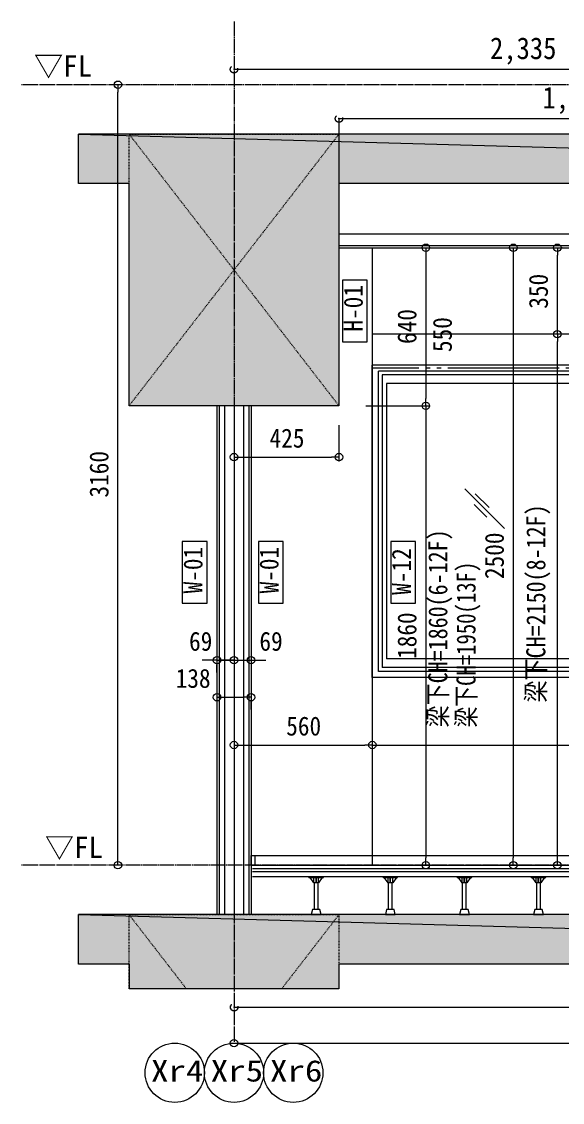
# Model space of a CAD drawing. Units: millimetres at full size, sheet at 1:30. Extents: x -17796 to 21385, y -23279 to 7734.
# Drawn here: x -6941 to -4752, y -17934 to -13558 of the extents above; entities that cross this region are included whole.
import ezdxf
from ezdxf.enums import TextEntityAlignment as Align

# ---------------------------------------------------------------- set-up
doc = ezdxf.new("R2010")
doc.units = ezdxf.units.MM
doc.header["$LTSCALE"] = 30
doc.header["$PDMODE"] = 32
doc.header["$PDSIZE"] = 30
for name, pattern in [('DASHED2', [3, 2, -1]), ('USER14', [18.9, 15, -0.9, 0.6, -0.9, 0.6, -0.9]), ('USER7', [0.2, 0.1, -0.1]), ('USER9', [2.3, 2, -0.1, 0.1, -0.1])]:
    doc.linetypes.add(name, pattern=pattern)
for name, color, linetype, lineweight in [('0-A_RC壁', 21, 'Continuous', 18), ('0-C_0_4P', 4, 'Continuous', 18), ('0-D_破線', 30, 'Continuous', 18), ('0-E_遮音材', 254, 'Continuous', 18), ('1-0_掃き出しﾏｰｸ', 253, 'USER7', 18), ('1-8_CH表記', 2, 'Continuous', 18), ('1-B_仕上線(間仕切壁', 4, 'USER7', 18), ('1-F_衛生陶器・住設', 2, 'USER9', 18), ('2-2_', 7, 'Continuous', 18), ('2-A_', 6, 'Continuous', 18), ('3-B_仕上線（タイル・', 7, 'Continuous', 18), ('4-4_', 9, 'Continuous', 18), ('4-5_', 3, 'USER14', 18), ('4-8_', 9, 'Continuous', 18), ('4-B_', 3, 'Continuous', 18), ('6-6_床スリーブ', 4, 'Continuous', 9), ('7-C_B2', 1, 'Continuous', 18), ('E-8_緑点線', 7, 'DASHED2', 9)]:
    doc.layers.add(name, color=color, linetype=linetype, lineweight=lineweight)
doc.layers.add('7-B_外構\u3000参照', color=4, linetype='Continuous')
doc.styles.add('ＭＳ ゴシック', font='')
doc.styles.get('ＭＳ ゴシック').set_extended_font_data('MS Gothic')

msp = doc.modelspace()

# ---------------------------------------------------------------- linework, layer by layer
at = {"layer": '0-A_RC壁'}
msp.add_line((-6081.43, -15113.53), (-6081.43, -17173.53), dxfattribs=at)
msp.add_line((-6081.43, -15113.53), (-6081.43, -17173.53), dxfattribs=at)
at = {"layer": '0-C_0_4P'}
for p, q in [((-5656.43, -14473.53), (-2137.43, -14473.53)), ((-5521.43, -14473.53), (-5521.43, -16973.53)), ((-541.43, -14823.53), (-5521.43, -14823.53)), ((-6150.43, -15113.53), (-6150.43, -17173.53)), ((-6150.43, -15113.53), (-6150.43, -17173.53)), ((-6140.93, -15113.53), (-6140.93, -17173.53)), ((-6140.93, -15113.53), (-6140.93, -17173.53)), ((-6021.93, -15113.53), (-6021.93, -17173.53)), ((-6021.93, -15113.53), (-6021.93, -17173.53)), ((-6012.43, -15113.53), (-6012.43, -17173.53)), ((-6012.43, -15113.53), (-6012.43, -17173.53)), ((-6012.43, -16933.53), (-2431.43, -16933.53)), ((-6012.43, -16973.53), (-50.43, -16973.53))]:
    msp.add_line(p, q, dxfattribs=at)
msp.add_lwpolyline([(-5656.43, -14464.03), (-2127.93, -14464.03), (-2127.93, -14564.03), (-406.43, -14564.03)], dxfattribs=at)
msp.add_lwpolyline([(-5997.43, -16973.53), (-6012.43, -16973.53), (-6012.43, -16933.53), (-5997.43, -16933.53)], close=True, dxfattribs=at)
at = {"layer": '0-D_破線'}
for p, q in [((-6119.93, -15113.53), (-6119.93, -17173.53)), ((-6119.93, -15113.53), (-6119.93, -17173.53)), ((-6042.93, -15113.53), (-6042.93, -17173.53)), ((-6042.93, -15113.53), (-6042.93, -17173.53))]:
    msp.add_line(p, q, dxfattribs=at)
for points in [[(-5656.43, -14417.03), (-2080.93, -14417.03), (-2080.93, -14517.01), (-406.45, -14516.53)], [(-5656.43, -14464.03), (-2127.93, -14464.03), (-2127.93, -14564.03), (-406.43, -14563.53)]]:
    msp.add_lwpolyline(points, dxfattribs=at)
at = {"layer": '0-E_遮音材'}
for p, q in [((-6711.24, -14213.53), (-6711.24, -14013.53)), ((-6711.24, -17373.53), (-6711.24, -17173.53)), ((-5656.43, -17473.53), (-6506.43, -17473.53))]:
    msp.add_line(p, q, dxfattribs=at)
for points in [[(576.76, -14013.53), (-6711.24, -14013.53), (443.57, -14213.53)], [(576.76, -17173.53), (-6711.24, -17173.53), (443.57, -17373.53)]]:
    msp.add_lwpolyline(points, dxfattribs=at)
for points in [[(-6711.24, -14013.53), (-6506.43, -14213.53), (-6711.24, -14213.53)], [(-6711.24, -14013.53), (-5656.43, -14213.53), (-6506.43, -14213.53)], [(-6711.24, -14013.53), (-406.43, -14213.53), (-5656.43, -14213.53)], [(443.57, -14213.53), (-406.43, -14213.53), (-6711.24, -14013.53)], [(-6711.24, -14013.53), (576.76, -14013.53), (576.76, -14213.53)], [(-6506.43, -14213.53), (-5656.43, -15113.53), (-6506.43, -15113.53)], [(-6506.43, -14213.53), (-5656.43, -14213.53), (-5656.43, -15113.53)], [(443.57, -17373.53), (-6711.24, -17373.53), (-6711.24, -17173.53)], [(-6711.24, -17173.53), (576.76, -17173.53), (576.76, -17373.53)], [(443.57, -17373.53), (-6506.43, -17373.53), (-6711.24, -17373.53)], [(-6506.43, -17373.53), (-5656.43, -17473.53), (-6506.43, -17473.53)], [(-6506.43, -17373.53), (-5656.43, -17373.53), (-5656.43, -17473.53)], [(443.57, -17373.53), (-5656.43, -17373.53), (-6506.43, -17373.53)], [(443.57, -17373.53), (-406.43, -17373.53), (-5656.43, -17373.53)]]:
    msp.add_solid(points, dxfattribs=at)
at = {"layer": '1-0_掃き出しﾏｰｸ', "color": 7, "linetype": 'Continuous'}
for p, q in [((576.76, -14013.53), (-6711.24, -14013.53)), ((-6506.43, -14213.53), (-6711.24, -14213.53)), ((-406.43, -14213.53), (-5656.43, -14213.53)), ((576.76, -17173.53), (-6711.24, -17173.53)), ((-6506.43, -17373.53), (-6711.24, -17373.53)), ((-6506.43, -17373.53), (-6506.43, -17473.53)), ((-5656.43, -17373.53), (-5656.43, -17473.53)), ((-406.43, -17373.53), (-5656.43, -17373.53))]:
    msp.add_line(p, q, dxfattribs=at)
msp.add_lwpolyline([(-5656.43, -14213.53), (-5656.43, -15113.53), (-6506.43, -15113.53), (-6506.43, -14213.53)], dxfattribs=at)
at = {"layer": '1-8_CH表記'}
for centre in [(-6321.43, -17813.63), (-6081.43, -17813.63), (-5841.43, -17813.63)]:
    msp.add_circle(centre, 120, dxfattribs=at)
at = {"layer": '1-B_仕上線(間仕切壁'}
for p, q in [((-5656.43, -14013.53), (-6506.43, -15113.53)), ((-6506.43, -14013.53), (-5656.43, -15113.53)), ((-6506.43, -17173.53), (-6274.61, -17473.53)), ((-5656.43, -17173.53), (-5888.25, -17473.53))]:
    msp.add_line(p, q, dxfattribs=at)
msp.add_lwpolyline([(-6506.43, -14013.53), (-5656.43, -14013.53), (-5656.43, -15113.53), (-6506.43, -15113.53)], close=True, dxfattribs=at)
msp.add_lwpolyline([(-6506.43, -17473.53), (-6506.43, -17173.53), (-5656.43, -17173.53), (-5656.43, -17473.53)], dxfattribs=at)
at = {"layer": '1-F_衛生陶器・住設'}
for p, q in [((-6081.43, -13558.08), (-6081.43, -17693.63)), ((576.76, -13813.53), (-6941.38, -13813.53)), ((576.76, -16973.53), (-6941.38, -16973.53))]:
    msp.add_line(p, q, dxfattribs=at)
at = {"layer": '2-2_', "color": 171}
for p, q in [((-5636.43, -14473.53), (-5286.91, -14473.53)), ((-5304.41, -14503.53), (-5304.41, -15083.53)), ((-6081.43, -15133.53), (-6081.43, -15338.57)), ((-5547.44, -15113.53), (-5286.91, -15113.53)), ((-5547.44, -15113.53), (-5286.91, -15113.53)), ((-5304.41, -15143.53), (-5304.41, -16943.53)), ((-5656.43, -15192.47), (-5656.43, -15338.57)), ((-6051.43, -15321.07), (-5686.43, -15321.07)), ((-6081.43, -16093.53), (-6081.43, -16126.03)), ((-6081.43, -16093.53), (-6081.43, -16126.03)), ((-6012.43, -16093.53), (-6012.43, -16126.03)), ((-6180.43, -16143.53), (-6210.43, -16143.53)), ((-6150.43, -16143.53), (-6081.43, -16143.53)), ((-6111.43, -16143.53), (-6141.43, -16143.53)), ((-6081.43, -16143.53), (-6012.43, -16143.53)), ((-6051.43, -16143.53), (-6021.43, -16143.53)), ((-5982.43, -16143.53), (-5952.43, -16143.53)), ((-6150.43, -16193.53), (-6150.43, -16161.03)), ((-6150.43, -16243.53), (-6150.43, -16276.03)), ((-6120.43, -16293.53), (-6042.43, -16293.53)), ((-6012.43, -16343.53), (-6012.43, -16311.03)), ((-6081.43, -16466.76), (-6081.43, -16469.26)), ((-6051.43, -16486.76), (-5551.43, -16486.76)), ((-5521.43, -16466.76), (-5521.43, -16469.26)), ((-5521.43, -16466.76), (-5521.43, -16469.26)), ((-5491.43, -16486.76), (-3661.43, -16486.76)), ((-5636.43, -16973.53), (-5286.91, -16973.53))]:
    msp.add_line(p, q, dxfattribs=at)
at = {"layer": '2-2_'}
for p, q in [((-5304.41, -14473.53), (-5304.41, -14503.53)), ((-5304.41, -15113.53), (-5304.41, -15083.53)), ((-5304.41, -15113.53), (-5304.41, -15143.53)), ((-6081.43, -15321.07), (-6051.43, -15321.07)), ((-5656.43, -15321.07), (-5686.43, -15321.07)), ((-6150.43, -16143.53), (-6180.43, -16143.53)), ((-6081.43, -16143.53), (-6111.43, -16143.53)), ((-6081.43, -16143.53), (-6051.43, -16143.53)), ((-6012.43, -16143.53), (-5982.43, -16143.53)), ((-6150.43, -16293.53), (-6120.43, -16293.53)), ((-6012.43, -16293.53), (-6042.43, -16293.53)), ((-6081.43, -16486.76), (-6051.43, -16486.76)), ((-5521.43, -16486.76), (-5551.43, -16486.76)), ((-5521.43, -16486.76), (-5491.43, -16486.76)), ((-5304.41, -16973.53), (-5304.41, -16943.53))]:
    msp.add_line(p, q, dxfattribs=at)
for centre in [(-5304.41, -14473.53), (-5304.41, -15113.53), (-5304.41, -15113.53), (-6081.43, -15321.07), (-5656.43, -15321.07), (-6150.43, -16143.53), (-6081.43, -16143.53), (-6081.43, -16143.53), (-6012.43, -16143.53), (-6150.43, -16293.53), (-6012.43, -16293.53), (-6081.43, -16486.76), (-5521.43, -16486.76), (-5521.43, -16486.76), (-5304.41, -16973.53)]:
    msp.add_circle(centre, 15, dxfattribs=at)
at = {"layer": '2-A_'}
for p, q in [((-6006.43, -17018.53), (-56.43, -17018.53)), ((-5718.82, -17023.53), (-5718.82, -17018.53)), ((-5418.82, -17023.53), (-5418.82, -17018.53)), ((-5118.82, -17023.53), (-5118.82, -17018.53)), ((-4818.82, -17023.53), (-4818.82, -17018.53)), ((-5777.82, -17023.53), (-5718.82, -17023.53)), ((-5757.82, -17044.53), (-5757.82, -17023.53)), ((-5755.82, -17152.53), (-5755.82, -17044.53)), ((-5749.32, -17044.53), (-5749.32, -17023.53)), ((-5747.32, -17044.53), (-5747.32, -17023.53)), ((-5740.82, -17152.53), (-5740.82, -17044.53)), ((-5738.82, -17044.53), (-5738.82, -17023.53)), ((-5477.82, -17023.53), (-5418.82, -17023.53)), ((-5457.82, -17044.53), (-5457.82, -17023.53)), ((-5455.82, -17152.53), (-5455.82, -17044.53)), ((-5449.32, -17044.53), (-5449.32, -17023.53)), ((-5447.32, -17044.53), (-5447.32, -17023.53)), ((-5440.82, -17152.53), (-5440.82, -17044.53)), ((-5438.82, -17044.53), (-5438.82, -17023.53)), ((-5177.82, -17023.53), (-5118.82, -17023.53)), ((-5157.82, -17044.53), (-5157.82, -17023.53)), ((-5155.82, -17152.53), (-5155.82, -17044.53)), ((-5149.32, -17044.53), (-5149.32, -17023.53)), ((-5147.32, -17044.53), (-5147.32, -17023.53)), ((-5140.82, -17152.53), (-5140.82, -17044.53)), ((-5138.82, -17044.53), (-5138.82, -17023.53)), ((-4877.82, -17023.53), (-4818.82, -17023.53)), ((-4857.82, -17044.53), (-4857.82, -17023.53)), ((-4855.82, -17152.53), (-4855.82, -17044.53)), ((-4849.32, -17044.53), (-4849.32, -17023.53)), ((-4847.32, -17044.53), (-4847.32, -17023.53)), ((-4840.82, -17152.53), (-4840.82, -17044.53)), ((-4838.82, -17044.53), (-4838.82, -17023.53))]:
    msp.add_line(p, q, dxfattribs=at)
for points in [[(-5777.82, -17023.53), (-5777.82, -17018.53), (-5718.82, -17018.53)], [(-5477.82, -17023.53), (-5477.82, -17018.53), (-5418.82, -17018.53)], [(-5177.82, -17023.53), (-5177.82, -17018.53), (-5118.82, -17018.53)], [(-4877.82, -17023.53), (-4877.82, -17018.53), (-4818.82, -17018.53)]]:
    msp.add_lwpolyline(points, dxfattribs=at)
for points in [[(-5772.82, -17023.53), (-5723.82, -17023.53), (-5738.82, -17044.53), (-5757.82, -17044.53)], [(-5472.82, -17023.53), (-5423.82, -17023.53), (-5438.82, -17044.53), (-5457.82, -17044.53)], [(-5172.82, -17023.53), (-5123.82, -17023.53), (-5138.82, -17044.53), (-5157.82, -17044.53)], [(-4872.82, -17023.53), (-4823.82, -17023.53), (-4838.82, -17044.53), (-4857.82, -17044.53)], [(-5768.32, -17173.53), (-5728.32, -17173.53), (-5733.32, -17152.53), (-5763.32, -17152.53)], [(-5468.32, -17173.53), (-5428.32, -17173.53), (-5433.32, -17152.53), (-5463.32, -17152.53)], [(-5168.32, -17173.53), (-5128.32, -17173.53), (-5133.32, -17152.53), (-5163.32, -17152.53)], [(-4868.32, -17173.53), (-4828.32, -17173.53), (-4833.32, -17152.53), (-4863.32, -17152.53)]]:
    msp.add_lwpolyline(points, close=True, dxfattribs=at)
at = {"layer": '3-B_仕上線（タイル・'}
for p, q in [((-6551.31, -13813.53), (-6551.31, -13843.53)), ((-4950.55, -14473.53), (-4950.55, -14503.53)), ((-4772.18, -14473.53), (-4772.18, -14503.53)), ((-4772.18, -14823.53), (-4772.18, -14793.53)), ((-4772.18, -14823.53), (-4772.18, -14853.53)), ((-6551.31, -16973.53), (-6551.31, -16943.53)), ((-4950.55, -16973.53), (-4950.55, -16943.53)), ((-4772.18, -16973.53), (-4772.18, -16943.53)), ((-6081.43, -17693.63), (-6051.43, -17693.63))]:
    msp.add_line(p, q, dxfattribs=at)
at = {"layer": '3-B_仕上線（タイル・', "color": 6}
for p, q in [((-6531.31, -13813.53), (-6533.81, -13813.53)), ((-6551.31, -16943.53), (-6551.31, -13843.53)), ((-5300.96, -14473.53), (-4933.05, -14473.53)), ((-4752.18, -14473.53), (-4754.68, -14473.53)), ((-4950.55, -14503.53), (-4950.55, -16943.53)), ((-4772.18, -14793.53), (-4772.18, -14503.53)), ((-4752.18, -14823.53), (-4754.68, -14823.53)), ((-4752.18, -14823.53), (-4754.68, -14823.53)), ((-4772.18, -16943.53), (-4772.18, -14853.53)), ((-6531.31, -16973.53), (-6533.81, -16973.53)), ((-5300.96, -16973.53), (-4933.05, -16973.53)), ((-4752.18, -16973.53), (-4754.68, -16973.53)), ((-6081.43, -17673.63), (-6081.43, -17676.13)), ((-6051.43, -17693.63), (-11.43, -17693.63))]:
    msp.add_line(p, q, dxfattribs=at)
at = {"layer": '3-B_仕上線（タイル・'}
for centre in [(-6551.31, -13813.53), (-4950.55, -14473.53), (-4772.18, -14473.53), (-4772.18, -14823.53), (-4772.18, -14823.53), (-6551.31, -16973.53), (-4950.55, -16973.53), (-4772.18, -16973.53), (-6081.43, -17693.63)]:
    msp.add_circle(centre, 15, dxfattribs=at)
at = {"layer": '4-4_', "color": 2}
for points in [[(-5541.69, -14854.67), (-5541.69, -14604.67), (-5641.69, -14604.67), (-5641.69, -14854.67)], [(-6190.7, -15912.31), (-6190.7, -15662.31), (-6290.7, -15662.31), (-6290.7, -15912.31)], [(-5882.84, -15912.31), (-5882.84, -15662.31), (-5982.84, -15662.31), (-5982.84, -15912.31)], [(-5346.87, -15912.31), (-5346.87, -15662.31), (-5446.87, -15662.31), (-5446.87, -15912.31)]]:
    msp.add_lwpolyline(points, close=True, dxfattribs=at)
at = {"layer": '4-5_'}
msp.add_line((-3631.43, -14961.03), (-5521.43, -14961.03), dxfattribs=at)
at = {"layer": '4-B_'}
for p, q in [((-5521.43, -16213.53), (-5521.43, -14948.53)), ((-3631.43, -14948.53), (-5521.43, -14948.53)), ((-5496.43, -16188.53), (-5496.43, -14973.53)), ((-3656.43, -14973.53), (-5496.43, -14973.53)), ((-3671.43, -14988.53), (-5481.43, -14988.53)), ((-5481.43, -14988.53), (-5481.43, -16173.53)), ((-4621.43, -15023.53), (-5464.43, -15023.53)), ((-5464.43, -15023.53), (-5464.43, -16138.53)), ((-5147.26, -15449.03), (-4986.1, -15610.19)), ((-5104.9, -15469.29), (-5048.72, -15525.47)), ((-5108.58, -15513.49), (-5057.93, -15564.15)), ((-4621.43, -16138.53), (-5464.43, -16138.53)), ((-3656.43, -16188.53), (-5496.43, -16188.53)), ((-3671.43, -16173.53), (-5481.43, -16173.53)), ((-3631.43, -16213.53), (-5521.43, -16213.53))]:
    msp.add_line(p, q, dxfattribs=at)
at = {"layer": '6-6_床スリーブ', "color": 5}
msp.add_line((-6080.93, -17548.52), (-2805.93, -17548.52), dxfattribs=at)
at = {"layer": '7-C_B2'}
for p, q in [((-6006.43, -16986.53), (-56.43, -16986.53)), ((-6006.43, -16998.53), (-56.43, -16998.53))]:
    msp.add_line(p, q, dxfattribs=at)
at = {"layer": 'E-8_緑点線', "color": 5, "linetype": 'Continuous'}
for p, q in [((-6081.43, -13751.16), (-3746.18, -13751.16)), ((-5656.43, -13950.93), (-5656.43, -14213.53)), ((-5656.43, -13950.93), (-3746.18, -13950.93))]:
    msp.add_line(p, q, dxfattribs=at)
at = {"layer": 'E-8_緑点線', "color": 5}
for p in [(-6081.43, -13751.16), (-5656.43, -13950.93), (-6080.93, -17548.52), (-6080.44, -17548.52)]:
    msp.add_point(p, dxfattribs=at)

# ---------------------------------------------------------------- texts
at = {"layer": '1-8_CH表記', "style": 'ＭＳ ゴシック', "width": 1.2}
for s, p in [('Xr4', (-6417.43, -17875.28)), ('Xr5', (-6175.72, -17875.28)), ('Xr6', (-5935.72, -17875.28))]:
    msp.add_text(s, height=86.66, dxfattribs=at).set_placement(p, align=Align.BOTTOM_LEFT)
at = {"layer": '2-2_', "color": 9, "style": 'ＭＳ ゴシック', "width": 0.9}
for s, p in [('640', (-5319.61, -14863.24)), ('1860', (-5319.61, -16138.38))]:
    msp.add_text(s, height=76.98, rotation=90, dxfattribs=at).set_placement(p, align=Align.BOTTOM_LEFT)
for s, p in [('425', (-5937.5, -15305.87)), ('69', (-6263.38, -16128.33)), ('69', (-5978.51, -16128.33)), ('138', (-6317.55, -16278.33)), ('560', (-5870, -16471.57))]:
    msp.add_text(s, height=76.98, dxfattribs=at).set_placement(p, align=Align.BOTTOM_LEFT)
at = {"layer": '3-B_仕上線（タイル・', "color": 9, "style": 'ＭＳ ゴシック', "width": 0.9}
for s, p in [('350', (-4787.38, -14720.53)), ('3160', (-6566.5, -15484.96)), ('2500', (-4965.75, -15814.96))]:
    msp.add_text(s, height=76.98, rotation=90, dxfattribs=at).set_placement(p, align=Align.BOTTOM_LEFT)
at = {"layer": '4-4_', "color": 2, "style": 'ＭＳ ゴシック', "width": 0.9}
for s, p in [('H-01', (-5536.89, -14813.1)), ('W-01', (-6185.9, -15873.02)), ('W-01', (-5878.04, -15873.02)), ('W-12', (-5342.07, -15878.74))]:
    msp.add_text(s, height=76.97, rotation=90, dxfattribs=at).set_placement(p, align=Align.BOTTOM_LEFT)
at = {"layer": '4-8_', "style": 'ＭＳ ゴシック'}
for s, height, width, p in [('550', 76.98, 0.9, (-5176.33, -14895.96)), ('梁下CH=2150(8-12F)', 76.97, 0.85, (-4797.76, -16314.42)), ('梁下CH=1860(6-12F)', 76.97, 0.85, (-5194.59, -16415.49)), ('梁下CH=1950(13F)', 76.97, 0.8, (-5080.4, -16415.49))]:
    msp.add_text(s, height=height, rotation=90, dxfattribs=dict(at, width=width)).set_placement(p, align=Align.BOTTOM_LEFT)
at = {"layer": '7-B_外構\u3000参照', "style": 'ＭＳ ゴシック'}
for p in [(-6891.4, -13806.66), (-6847.33, -16970.34)]:
    msp.add_text('▽FL', height=86.59, dxfattribs=at).set_placement(p, align=Align.BOTTOM_LEFT)
at = {"layer": 'E-8_緑点線', "color": 5, "style": 'ＭＳ ゴシック', "width": 0.9}
for s, p in [('2,335', (-5045.06, -13736.16)), ('1,910', (-4832.56, -13935.93))]:
    msp.add_text(s, height=87.98, dxfattribs=at).set_placement(p, align=Align.BOTTOM_LEFT)

doc.saveas('drawing.dxf')
